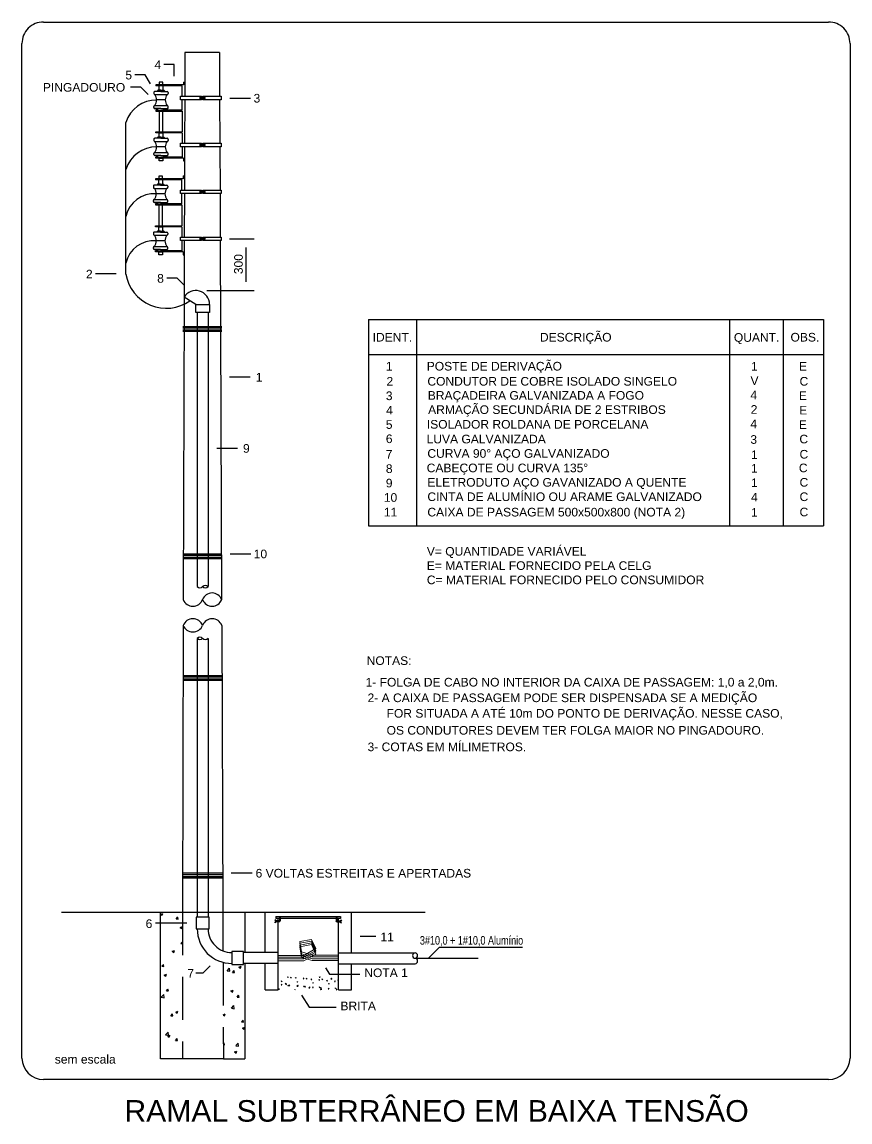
# Model space of a CAD drawing. Header units: millimetres. Extents: x 412 to 646, y 331 to 411.
# Drawn here: x 411.86 to 421.46, y 357.77 to 370.52 of the extents above; entities that cross this region are included whole.
import ezdxf
from ezdxf.enums import TextEntityAlignment as Align

# ---------------------------------------------------------------- set-up
doc = ezdxf.new("R2010")
doc.units = ezdxf.units.MM
doc.linetypes.add('Dashed', pattern=[0.75, 0.5, -0.25])
doc.layers.add('Arquitetura', color=134, linetype='Continuous')
doc.layers.add('BASE', color=8, linetype='Continuous')
doc.styles.add('ARIAL', font='arial.ttf')

msp = doc.modelspace()

# ---------------------------------------------------------------- linework, layer by layer
at = {"layer": 'Arquitetura', "color": 8}
for p, q in [((412.113937, 370.519272), (421.213937, 370.519272)), ((411.863937, 358.510772), (411.863937, 370.269272)), ((421.463937, 370.269272), (421.463937, 358.510772)), ((413.752437, 370.166272), (413.750437, 369.658272)), ((414.152437, 370.166272), (413.752437, 370.166272)), ((414.152437, 370.166272), (414.154937, 369.658272)), ((413.629937, 370.025772), (413.509937, 370.025772)), ((413.629937, 369.891772), (413.629937, 370.025772)), ((413.292937, 369.905772), (413.172937, 369.905772)), ((413.352937, 369.802272), (413.292937, 369.905772)), ((413.240937, 369.763772), (413.120937, 369.763772)), ((413.325437, 369.679272), (413.240937, 369.763772)), ((413.414437, 369.790272), (413.414437, 369.778272)), ((413.719937, 369.658272), (413.719937, 369.778272)), ((413.699937, 369.618272), (413.699937, 369.658272)), ((413.699937, 369.658272), (413.944937, 369.658272)), ((413.944937, 369.618272), (413.699937, 369.618272)), ((413.719937, 369.498272), (413.719937, 369.618272)), ((413.750437, 369.618272), (413.748437, 369.114272)), ((413.940937, 369.647772), (413.929937, 369.647772)), ((413.929937, 369.628772), (413.929937, 369.647772)), ((413.940937, 369.628772), (413.929937, 369.628772)), ((413.940937, 369.618272), (413.940937, 369.658272)), ((413.944937, 369.658272), (413.944937, 369.618272)), ((413.944937, 369.644272), (413.959937, 369.644272)), ((413.944937, 369.632272), (413.959937, 369.632272)), ((413.959937, 369.658272), (414.174937, 369.658272)), ((413.959937, 369.618272), (413.959937, 369.658272)), ((414.174937, 369.618272), (413.959937, 369.618272)), ((413.963437, 369.618272), (413.963437, 369.658272)), ((413.963437, 369.647772), (413.974437, 369.647772)), ((413.963437, 369.628772), (413.974437, 369.628772)), ((413.974437, 369.628772), (413.974437, 369.647772)), ((413.974437, 369.644272), (413.989437, 369.644272)), ((413.974437, 369.632272), (413.989437, 369.632272)), ((413.989437, 369.632272), (413.989437, 369.644272)), ((414.154937, 369.618272), (414.157437, 369.114272)), ((414.174937, 369.658272), (414.174937, 369.618272)), ((414.274937, 369.638272), (414.514937, 369.638272)), ((413.414437, 369.498272), (413.414437, 369.486272)), ((413.414437, 369.486272), (413.719937, 369.486272)), ((413.454937, 369.486272), (413.454937, 369.246272)), ((413.494937, 369.246272), (413.494937, 369.486272)), ((413.719937, 369.486272), (413.719937, 369.246272)), ((413.068937, 367.597272), (413.068937, 369.354772)), ((413.414437, 369.234272), (413.414437, 369.246272)), ((413.414437, 369.246272), (413.719937, 369.246272)), ((413.699937, 369.114272), (413.944937, 369.114272)), ((413.699937, 369.074272), (413.699937, 369.114272)), ((413.940937, 369.103772), (413.929937, 369.103772)), ((413.929937, 369.084772), (413.929937, 369.103772)), ((413.940937, 369.074272), (413.940937, 369.114272)), ((413.944937, 369.114272), (413.944937, 369.074272)), ((413.944937, 369.100272), (413.959937, 369.100272)), ((413.959937, 369.114272), (414.174937, 369.114272)), ((413.959937, 369.074272), (413.959937, 369.114272)), ((413.963437, 369.074272), (413.963437, 369.114272)), ((413.963437, 369.103772), (413.974437, 369.103772)), ((413.974437, 369.084772), (413.974437, 369.103772)), ((413.974437, 369.100272), (413.989437, 369.100272)), ((413.989437, 369.088272), (413.989437, 369.100272)), ((414.174937, 369.114272), (414.174937, 369.074272)), ((413.944937, 369.074272), (413.699937, 369.074272)), ((413.748437, 369.074272), (413.746437, 368.570272)), ((413.940937, 369.084772), (413.929937, 369.084772)), ((413.944937, 369.088272), (413.959937, 369.088272)), ((414.174937, 369.074272), (413.959937, 369.074272)), ((413.963437, 369.084772), (413.974437, 369.084772)), ((413.974437, 369.088272), (413.989437, 369.088272)), ((414.157437, 369.074272), (414.159937, 368.570272)), ((413.410437, 368.702272), (413.410437, 368.690272)), ((413.716437, 368.570272), (413.716437, 368.690272)), ((413.699937, 368.570272), (413.944937, 368.570272)), ((413.699937, 368.530272), (413.699937, 368.570272)), ((413.944937, 368.530272), (413.699937, 368.530272)), ((413.716437, 368.410272), (413.716437, 368.530272)), ((413.746437, 368.530272), (413.744437, 368.026272)), ((413.940937, 368.559772), (413.929937, 368.559772)), ((413.929937, 368.540772), (413.929937, 368.559772)), ((413.940937, 368.540772), (413.929937, 368.540772)), ((413.940937, 368.530272), (413.940937, 368.570272)), ((413.944937, 368.570272), (413.944937, 368.530272)), ((413.944937, 368.556272), (413.959937, 368.556272)), ((413.944937, 368.544272), (413.959937, 368.544272)), ((413.959937, 368.570272), (414.174937, 368.570272)), ((413.959937, 368.530272), (413.959937, 368.570272)), ((414.174937, 368.530272), (413.959937, 368.530272)), ((413.963437, 368.530272), (413.963437, 368.570272)), ((413.963437, 368.559772), (413.974437, 368.559772)), ((413.963437, 368.540772), (413.974437, 368.540772)), ((413.974437, 368.540772), (413.974437, 368.559772)), ((413.974437, 368.556272), (413.989437, 368.556272)), ((413.974437, 368.544272), (413.989437, 368.544272)), ((413.989437, 368.544272), (413.989437, 368.556272)), ((414.160437, 368.530272), (414.162937, 368.026272)), ((414.174937, 368.570272), (414.174937, 368.530272)), ((413.410437, 368.410272), (413.410437, 368.398272)), ((413.410437, 368.398272), (413.716437, 368.398272)), ((413.450937, 368.398272), (413.450937, 368.158272)), ((413.491437, 368.158272), (413.491437, 368.398272)), ((413.716437, 368.398272), (413.716437, 368.158272)), ((413.410437, 368.158272), (413.716437, 368.158272)), ((413.410437, 368.146272), (413.410437, 368.158272)), ((413.699937, 367.986272), (413.699937, 368.026272)), ((413.699937, 368.026272), (413.944937, 368.026272)), ((413.944937, 367.986272), (413.699937, 367.986272)), ((413.744437, 367.986272), (413.742437, 367.281272)), ((413.940937, 368.015772), (413.929937, 368.015772)), ((413.929937, 367.996772), (413.929937, 368.015772)), ((413.940937, 367.996772), (413.929937, 367.996772)), ((413.940937, 367.986272), (413.940937, 368.026272)), ((413.944937, 368.026272), (413.944937, 367.986272)), ((413.944937, 368.012272), (413.959937, 368.012272)), ((413.944937, 368.000272), (413.959937, 368.000272)), ((413.959937, 368.026272), (414.174937, 368.026272)), ((413.959937, 367.986272), (413.959937, 368.026272)), ((414.174937, 367.986272), (413.959937, 367.986272)), ((413.963437, 367.986272), (413.963437, 368.026272)), ((413.963437, 368.015772), (413.974437, 368.015772)), ((413.963437, 367.996772), (413.974437, 367.996772)), ((413.974437, 367.996772), (413.974437, 368.015772)), ((413.974437, 368.012272), (413.989437, 368.012272)), ((413.974437, 368.000272), (413.989437, 368.000272)), ((413.989437, 368.000272), (413.989437, 368.012272)), ((414.162937, 367.986272), (414.178937, 363.824272)), ((414.174937, 368.026272), (414.174937, 367.986272)), ((414.267937, 368.006272), (414.555937, 368.006272)), ((414.463437, 367.508272), (414.463437, 367.906272)), ((412.955937, 367.599772), (412.716437, 367.599772)), ((413.661437, 367.550272), (413.541437, 367.550272)), ((413.746437, 367.465272), (413.661437, 367.550272)), ((414.005437, 367.408272), (414.555937, 367.408272)), ((413.742437, 367.281272), (413.732937, 363.824272)), ((413.878437, 367.152772), (413.878437, 367.246772)), ((413.878437, 367.246772), (414.038437, 367.246772)), ((414.038437, 367.246772), (414.038437, 367.152772)), ((414.038437, 367.152772), (413.878437, 367.152772)), ((413.895437, 367.152772), (413.895437, 363.975272)), ((414.021437, 367.152772), (414.021437, 363.975272)), ((415.879437, 367.071772), (421.156437, 367.071772)), ((415.879437, 367.071772), (415.879437, 364.679272)), ((416.436437, 367.071772), (416.436437, 364.679272)), ((420.067437, 367.071772), (420.067437, 364.679272)), ((420.687437, 367.071772), (420.687437, 364.679272)), ((421.156437, 367.071772), (421.156437, 364.679272)), ((413.726937, 366.990772), (414.181437, 366.990772)), ((414.181437, 366.970772), (413.726937, 366.970772)), ((413.726937, 366.950772), (414.181437, 366.950772)), ((414.181437, 366.930772), (413.726937, 366.930772)), ((415.879437, 366.665772), (421.156437, 366.665772)), ((414.268937, 366.404772), (414.508937, 366.404772)), ((414.121437, 365.579272), (414.361437, 365.579272)), ((415.879437, 364.679272), (421.156437, 364.679272)), ((413.733937, 364.316272), (414.176937, 364.316272)), ((414.176937, 364.296272), (413.733937, 364.296272)), ((413.734437, 364.356272), (414.176937, 364.356272)), ((414.176937, 364.336272), (413.734437, 364.336272)), ((414.276937, 364.356272), (414.516437, 364.356272)), ((413.958437, 363.827272), (413.958437, 363.822772)), ((413.731937, 363.525272), (413.722937, 360.203272)), ((414.179937, 363.525272), (414.191937, 360.203272)), ((413.895437, 363.375272), (413.895437, 360.203272)), ((414.021437, 363.375272), (414.021437, 360.203272)), ((414.182437, 362.886272), (413.729937, 362.886272)), ((413.730437, 362.946272), (414.181937, 362.946272)), ((414.182437, 362.926272), (413.730437, 362.926272)), ((413.730437, 362.906272), (414.182437, 362.906272)), ((413.723937, 360.656272), (414.190937, 360.656272)), ((414.190937, 360.636272), (413.723937, 360.636272)), ((413.723937, 360.616272), (414.190937, 360.616272)), ((414.190937, 360.596272), (413.723937, 360.596272)), ((414.290937, 360.656272), (414.530937, 360.656272)), ((412.321437, 360.203272), (414.683437, 360.203272)), ((413.468437, 358.503272), (413.468437, 360.203272)), ((413.895437, 360.203272), (413.895437, 360.142772)), ((414.021437, 360.203272), (414.021437, 360.142772)), ((414.446937, 360.203272), (414.446937, 359.733272)), ((414.683437, 360.203272), (415.683437, 360.203272)), ((414.683437, 359.733272), (414.683437, 360.203272)), ((415.683437, 360.203272), (416.537437, 360.203272)), ((415.683437, 359.730272), (415.683437, 360.203272)), ((413.776437, 360.075272), (413.411437, 360.075272)), ((413.882937, 360.142772), (413.882937, 360.007772)), ((414.033937, 360.142772), (413.882937, 360.142772)), ((414.033937, 360.007772), (414.033937, 360.142772)), ((414.814437, 360.100772), (414.795937, 360.112272)), ((414.795937, 360.112272), (414.805937, 360.095272)), ((414.795937, 360.078772), (414.805937, 360.095272)), ((414.814437, 360.090272), (414.795937, 360.078772)), ((414.808437, 360.153272), (415.558437, 360.153272)), ((414.808437, 360.153272), (414.808437, 360.128272)), ((415.558437, 360.128272), (414.808437, 360.128272)), ((414.858437, 360.100772), (414.814437, 360.100772)), ((414.848437, 360.090272), (414.814437, 360.090272)), ((414.833437, 359.303272), (414.833437, 360.128272)), ((414.848437, 360.142772), (414.848437, 360.090272)), ((414.848437, 360.142772), (414.858437, 360.142772)), ((414.848437, 360.090272), (414.858437, 360.100772)), ((414.858437, 360.142772), (414.858437, 360.100772)), ((415.504937, 360.142772), (415.504937, 360.100772)), ((415.515437, 360.142772), (415.504937, 360.142772)), ((415.504937, 360.100772), (415.549437, 360.100772)), ((415.515437, 360.090272), (415.504937, 360.100772)), ((415.515437, 360.142772), (415.515437, 360.090272)), ((415.515437, 360.090272), (415.549437, 360.090272)), ((415.533437, 359.303272), (415.533437, 360.128272)), ((415.549437, 360.100772), (415.567937, 360.112272)), ((415.549437, 360.090272), (415.567937, 360.078772)), ((415.567937, 360.112272), (415.557437, 360.095272)), ((415.567937, 360.078772), (415.557437, 360.095272)), ((415.558437, 360.153272), (415.558437, 360.128272)), ((413.882937, 360.007772), (414.033937, 360.007772)), ((415.783437, 359.921772), (415.965937, 359.921772)), ((414.430437, 359.745772), (414.295937, 359.745772)), ((414.295937, 359.745772), (414.295937, 359.594772)), ((414.430437, 359.594772), (414.430437, 359.745772)), ((414.833437, 359.733272), (414.430437, 359.733272)), ((415.533437, 359.730272), (416.421937, 359.730272)), ((414.045937, 359.578772), (413.961437, 359.493772)), ((414.295937, 359.594772), (414.430437, 359.594772)), ((414.833437, 359.607272), (414.430437, 359.607272)), ((414.446937, 359.607272), (414.446937, 358.503272)), ((414.683437, 359.303272), (414.683437, 359.607272)), ((415.533437, 359.603772), (416.421937, 359.603772)), ((415.683437, 359.303272), (415.683437, 359.603772)), ((413.961437, 359.493772), (413.879437, 359.493772)), ((414.683437, 359.303272), (414.833437, 359.303272)), ((415.533437, 359.303272), (415.683437, 359.303272)), ((413.718437, 358.503272), (413.468437, 358.503272)), ((414.198437, 358.503272), (414.446937, 358.503272)), ((421.213937, 358.260772), (412.113937, 358.260772))]:
    msp.add_line(p, q, dxfattribs=at)
at = {"layer": 'Arquitetura', "color": 8, "linetype": 'Continuous'}
for p, q in [((413.734937, 369.790272), (413.414437, 369.790272)), ((413.719937, 369.778272), (413.414437, 369.778272)), ((413.454937, 369.822272), (413.454937, 369.790272)), ((413.494937, 369.822272), (413.454937, 369.822272)), ((413.454937, 369.727272), (413.454937, 369.778272)), ((413.494937, 369.790272), (413.494937, 369.822272)), ((413.494937, 369.778272), (413.494937, 369.727272)), ((413.734937, 369.823272), (413.750937, 369.823272)), ((413.734937, 369.823272), (413.734937, 369.790272)), ((413.390937, 369.703272), (413.390937, 369.691272)), ((413.474937, 369.715272), (413.402937, 369.715272)), ((413.402937, 369.679272), (413.546937, 369.679272)), ((413.525437, 369.615272), (413.424437, 369.615272)), ((413.434937, 369.721272), (413.434937, 369.715272)), ((413.474937, 369.727272), (413.440937, 369.727272)), ((413.474937, 369.727272), (413.508937, 369.727272)), ((413.474937, 369.715272), (413.546937, 369.715272)), ((413.514937, 369.721272), (413.514937, 369.715272)), ((413.558937, 369.703272), (413.558937, 369.691272)), ((413.390937, 369.526772), (413.390937, 369.538772)), ((413.402937, 369.550772), (413.546937, 369.550772)), ((413.402937, 369.514772), (413.454937, 369.498272)), ((413.474937, 369.514772), (413.402937, 369.514772)), ((413.414437, 369.498272), (413.494937, 369.498272)), ((413.454937, 369.498272), (413.494937, 369.498272)), ((413.474937, 369.514772), (413.546937, 369.514772)), ((413.546937, 369.514772), (413.494937, 369.498272)), ((413.719937, 369.498272), (413.494937, 369.498272)), ((413.558937, 369.526772), (413.558937, 369.538772)), ((413.454937, 369.234272), (413.414437, 369.234272)), ((413.454937, 369.183272), (413.454937, 369.234272)), ((413.454937, 369.234272), (413.494937, 369.234272)), ((413.719937, 369.234272), (413.494937, 369.234272)), ((413.494937, 369.234272), (413.494937, 369.183272)), ((413.719937, 369.234272), (413.719937, 369.114272)), ((413.390937, 369.159272), (413.390937, 369.147272)), ((413.474937, 369.171272), (413.402937, 369.171272)), ((413.402937, 369.135272), (413.546937, 369.135272)), ((413.434937, 369.177272), (413.434937, 369.171272)), ((413.474937, 369.183272), (413.440937, 369.183272)), ((413.474937, 369.183272), (413.508937, 369.183272)), ((413.474937, 369.171272), (413.546937, 369.171272)), ((413.514937, 369.177272), (413.514937, 369.171272)), ((413.558937, 369.159272), (413.558937, 369.147272)), ((413.390937, 368.982772), (413.390937, 368.994772)), ((413.402937, 369.006772), (413.546937, 369.006772)), ((413.525437, 369.071272), (413.424437, 369.071272)), ((413.558937, 368.982772), (413.558937, 368.994772)), ((413.719937, 369.074272), (413.719937, 368.954272)), ((413.474937, 368.970772), (413.402937, 368.970772)), ((413.402937, 368.970772), (413.454937, 368.954272)), ((413.414437, 368.942272), (413.414437, 368.954272)), ((413.414437, 368.954272), (413.494937, 368.954272)), ((413.454937, 368.942272), (413.414437, 368.942272)), ((413.454937, 368.954272), (413.494937, 368.954272)), ((413.454937, 368.910272), (413.454937, 368.942272)), ((413.454937, 368.942272), (413.494937, 368.942272)), ((413.494937, 368.910272), (413.454937, 368.910272)), ((413.474937, 368.970772), (413.546937, 368.970772)), ((413.546937, 368.970772), (413.494937, 368.954272)), ((413.719937, 368.954272), (413.494937, 368.954272)), ((413.734937, 368.942272), (413.494937, 368.942272)), ((413.494937, 368.942272), (413.494937, 368.910272)), ((413.734937, 368.942272), (413.734937, 368.909272)), ((413.734937, 368.909272), (413.747937, 368.909272)), ((413.450937, 368.734272), (413.450937, 368.702272)), ((413.491437, 368.734272), (413.450937, 368.734272)), ((413.491437, 368.702272), (413.491437, 368.734272)), ((413.731437, 368.735272), (413.747437, 368.735272)), ((413.731437, 368.735272), (413.731437, 368.702272)), ((413.386937, 368.615272), (413.386937, 368.603272)), ((413.470937, 368.627272), (413.398937, 368.627272)), ((413.398937, 368.591272), (413.542937, 368.591272)), ((413.731437, 368.702272), (413.410437, 368.702272)), ((413.716437, 368.690272), (413.410437, 368.690272)), ((413.431437, 368.633272), (413.431437, 368.627272)), ((413.470937, 368.639272), (413.437437, 368.639272)), ((413.450937, 368.639272), (413.450937, 368.690272)), ((413.470937, 368.639272), (413.504937, 368.639272)), ((413.470937, 368.627272), (413.542937, 368.627272)), ((413.491437, 368.690272), (413.491437, 368.639272)), ((413.510937, 368.633272), (413.510937, 368.627272)), ((413.554937, 368.615272), (413.554937, 368.603272)), ((413.398937, 368.462772), (413.542937, 368.462772)), ((413.521437, 368.527272), (413.420437, 368.527272)), ((413.386937, 368.438772), (413.386937, 368.450772)), ((413.398937, 368.426772), (413.450937, 368.410272)), ((413.470937, 368.426772), (413.398937, 368.426772)), ((413.410437, 368.410272), (413.491437, 368.410272)), ((413.450937, 368.410272), (413.491437, 368.410272)), ((413.470937, 368.426772), (413.542937, 368.426772)), ((413.542937, 368.426772), (413.491437, 368.410272)), ((413.716437, 368.410272), (413.491437, 368.410272)), ((413.554937, 368.438772), (413.554937, 368.450772)), ((413.470937, 368.083272), (413.398937, 368.083272)), ((413.450937, 368.146272), (413.410437, 368.146272)), ((413.431437, 368.089272), (413.431437, 368.083272)), ((413.470937, 368.095272), (413.437437, 368.095272)), ((413.450937, 368.095272), (413.450937, 368.146272)), ((413.450937, 368.146272), (413.491437, 368.146272)), ((413.470937, 368.095272), (413.504937, 368.095272)), ((413.470937, 368.083272), (413.542937, 368.083272)), ((413.491437, 368.146272), (413.491437, 368.095272)), ((413.716437, 368.146272), (413.491437, 368.146272)), ((413.510937, 368.089272), (413.510937, 368.083272)), ((413.716437, 368.146272), (413.716437, 368.026272)), ((413.386937, 368.071272), (413.386937, 368.059272)), ((413.398937, 368.047272), (413.542937, 368.047272)), ((413.521437, 367.983272), (413.420437, 367.983272)), ((413.554937, 368.071272), (413.554937, 368.059272)), ((413.716437, 367.986272), (413.716437, 367.866272)), ((413.386937, 367.894772), (413.386937, 367.906772)), ((413.398937, 367.918772), (413.542937, 367.918772)), ((413.398937, 367.882772), (413.450937, 367.866272)), ((413.470937, 367.882772), (413.398937, 367.882772)), ((413.410437, 367.854272), (413.410437, 367.866272)), ((413.410437, 367.866272), (413.491437, 367.866272)), ((413.450937, 367.854272), (413.410437, 367.854272)), ((413.450937, 367.866272), (413.491437, 367.866272)), ((413.450937, 367.822272), (413.450937, 367.854272)), ((413.450937, 367.854272), (413.491437, 367.854272)), ((413.470937, 367.882772), (413.542937, 367.882772)), ((413.542937, 367.882772), (413.491437, 367.866272)), ((413.716437, 367.866272), (413.491437, 367.866272)), ((413.491437, 367.854272), (413.491437, 367.822272)), ((413.731437, 367.854272), (413.491437, 367.854272)), ((413.554937, 367.894772), (413.554937, 367.906772)), ((413.731437, 367.854272), (413.731437, 367.821272)), ((413.491437, 367.822272), (413.450937, 367.822272)), ((413.731437, 367.821272), (413.743937, 367.821272)), ((413.878437, 367.246772), (413.742437, 367.330772)), ((413.468937, 360.177772), (413.495937, 360.188272)), ((413.468937, 360.177772), (413.487937, 360.165272)), ((413.487937, 360.165272), (413.495937, 360.188272)), ((413.652437, 360.124272), (413.670937, 360.146272)), ((413.652437, 360.124272), (413.675437, 360.122272)), ((413.675437, 360.121772), (413.670937, 360.145772)), ((413.696437, 360.024772), (413.722937, 360.034772)), ((413.696437, 360.024772), (413.715437, 360.011772)), ((413.715437, 360.011772), (413.722937, 360.033772)), ((413.705437, 359.837772), (413.722937, 359.858772)), ((413.705437, 359.837772), (413.722937, 359.836272)), ((413.603937, 359.748272), (413.630437, 359.758772)), ((413.603937, 359.748272), (413.622937, 359.735272)), ((413.622937, 359.735272), (413.630437, 359.758272)), ((413.484937, 359.574772), (413.503437, 359.596772)), ((413.484937, 359.574772), (413.507437, 359.572772)), ((413.507937, 359.572272), (413.503437, 359.596272)), ((414.240937, 359.522772), (414.270937, 359.553772)), ((414.274937, 359.517772), (414.270937, 359.553772)), ((414.378937, 359.564272), (414.405437, 359.574772)), ((414.378937, 359.564272), (414.397937, 359.551772)), ((414.397937, 359.551772), (414.405437, 359.574772)), ((415.380937, 359.558272), (415.428937, 359.483772)), ((413.510937, 359.472272), (413.537937, 359.482272)), ((413.510937, 359.471772), (413.529937, 359.459272)), ((413.529937, 359.459272), (413.537937, 359.482272)), ((414.240937, 359.522772), (414.274937, 359.517272)), ((414.304937, 359.503272), (414.323437, 359.525272)), ((414.304937, 359.503272), (414.327437, 359.501272)), ((414.327937, 359.500772), (414.323437, 359.524772)), ((414.942437, 359.447272), (414.947437, 359.453272)), ((414.942437, 359.447272), (414.949937, 359.446772)), ((414.949937, 359.446272), (414.948937, 359.453272)), ((414.976937, 359.444772), (414.985937, 359.448272)), ((414.976937, 359.444772), (414.982937, 359.440272)), ((414.982937, 359.440272), (414.985937, 359.448272)), ((415.033437, 359.439272), (415.039937, 359.446772)), ((415.033437, 359.439272), (415.040937, 359.438772)), ((415.041437, 359.438272), (415.039937, 359.446272)), ((415.124437, 359.431272), (415.130937, 359.438772)), ((415.124437, 359.431272), (415.131937, 359.430772)), ((415.132437, 359.430272), (415.130937, 359.438272)), ((415.159437, 359.434272), (415.168437, 359.437772)), ((415.159437, 359.434272), (415.165437, 359.430272)), ((415.165437, 359.430272), (415.168437, 359.437772)), ((415.215437, 359.423272), (415.223437, 359.422772)), ((415.215937, 359.423272), (415.221937, 359.430772)), ((415.223437, 359.422272), (415.221937, 359.430272)), ((415.306937, 359.415772), (415.312937, 359.422772)), ((415.306937, 359.415772), (415.314437, 359.414772)), ((415.308437, 359.448772), (415.312937, 359.453272)), ((415.308437, 359.448772), (415.319937, 359.446772)), ((415.314437, 359.414272), (415.312937, 359.422272)), ((415.319937, 359.446772), (415.318937, 359.453272)), ((415.341937, 359.424272), (415.350937, 359.427772)), ((415.341937, 359.424272), (415.347937, 359.419772)), ((415.347937, 359.420272), (415.350937, 359.427772)), ((415.397937, 359.407772), (415.403937, 359.414772)), ((415.405437, 359.406272), (415.403937, 359.414272)), ((415.428937, 359.483772), (415.782437, 359.483772)), ((415.443937, 359.427772), (415.453937, 359.438272)), ((415.443937, 359.427272), (415.455437, 359.425772)), ((415.455437, 359.425772), (415.453937, 359.437772)), ((415.524437, 359.414272), (415.533437, 359.417772)), ((415.524437, 359.414272), (415.530437, 359.409772)), ((415.530437, 359.409772), (415.533437, 359.417772)), ((413.537937, 359.288272), (413.556437, 359.310272)), ((413.537937, 359.288272), (413.560437, 359.286272)), ((413.560937, 359.285772), (413.556437, 359.309772)), ((414.285937, 359.288272), (414.312937, 359.298272)), ((414.285937, 359.288272), (414.304937, 359.275272)), ((414.304937, 359.275272), (414.312937, 359.298272)), ((414.838937, 359.311772), (414.847937, 359.315272)), ((414.839437, 359.311772), (414.845437, 359.307272)), ((414.845437, 359.307272), (414.847937, 359.314772)), ((414.868937, 359.359772), (414.874937, 359.367272)), ((414.868937, 359.359772), (414.876437, 359.359272)), ((414.869937, 359.403772), (414.878937, 359.407272)), ((414.869937, 359.403772), (414.876437, 359.399272)), ((414.876937, 359.358772), (414.875437, 359.366772)), ((414.876437, 359.399272), (414.878937, 359.407272)), ((414.918937, 359.367272), (414.928437, 359.377272)), ((414.918937, 359.366772), (414.929937, 359.365272)), ((414.929937, 359.365272), (414.928437, 359.377272)), ((414.945937, 359.352772), (414.954937, 359.355772)), ((414.945937, 359.352272), (414.952437, 359.348272)), ((414.952437, 359.348272), (414.954937, 359.355772)), ((414.959937, 359.351772), (414.966437, 359.359272)), ((414.959937, 359.351772), (414.967437, 359.351272)), ((414.967937, 359.350772), (414.966437, 359.358772)), ((415.026437, 359.303272), (415.030437, 359.304772)), ((415.029937, 359.303272), (415.030437, 359.304772)), ((415.050937, 359.343772), (415.058437, 359.343272)), ((415.051437, 359.343772), (415.057437, 359.351272)), ((415.052437, 359.393772), (415.061437, 359.396772)), ((415.052437, 359.393272), (415.058937, 359.389272)), ((415.054437, 359.346272), (415.063937, 359.356272)), ((415.054437, 359.345772), (415.065437, 359.344272)), ((415.058937, 359.342772), (415.057437, 359.350772)), ((415.058937, 359.389272), (415.061437, 359.396772)), ((415.065437, 359.344272), (415.063937, 359.356272)), ((415.128437, 359.342272), (415.137437, 359.345772)), ((415.128437, 359.342272), (415.134937, 359.338272)), ((415.134937, 359.338272), (415.137437, 359.345772)), ((415.141937, 359.335772), (415.149937, 359.335272)), ((415.142437, 359.335772), (415.148437, 359.343272)), ((415.149937, 359.334772), (415.148437, 359.342772)), ((415.189937, 359.325272), (415.199937, 359.335272)), ((415.189937, 359.324772), (415.201437, 359.323272)), ((415.200937, 359.323272), (415.199937, 359.335272)), ((415.233437, 359.327772), (415.239437, 359.335272)), ((415.233437, 359.327772), (415.240937, 359.327272)), ((415.234937, 359.383272), (415.243937, 359.386772)), ((415.234937, 359.383272), (415.241437, 359.379272)), ((415.240937, 359.326772), (415.239437, 359.334772)), ((415.241437, 359.379272), (415.243937, 359.386772)), ((415.310937, 359.332272), (415.319937, 359.335772)), ((415.310937, 359.332272), (415.317437, 359.327772)), ((415.317437, 359.327772), (415.319937, 359.335772)), ((415.324437, 359.320272), (415.330437, 359.327272)), ((415.324437, 359.319772), (415.331937, 359.319272)), ((415.325437, 359.303772), (415.335437, 359.314272)), ((415.325437, 359.303772), (415.328437, 359.303272)), ((415.331937, 359.318772), (415.330937, 359.326772)), ((415.336437, 359.303272), (415.335437, 359.314272)), ((415.397937, 359.407772), (415.405437, 359.406772)), ((415.415437, 359.312272), (415.421937, 359.319272)), ((415.415437, 359.312272), (415.422937, 359.311272)), ((415.417437, 359.373272), (415.426437, 359.376772)), ((415.417437, 359.373272), (415.423937, 359.368772)), ((415.423437, 359.310772), (415.421937, 359.318772)), ((415.423937, 359.368772), (415.426437, 359.376772)), ((415.488937, 359.399772), (415.494937, 359.406772)), ((415.488937, 359.399772), (415.496437, 359.398772)), ((415.493437, 359.322272), (415.502437, 359.325272)), ((415.493437, 359.321772), (415.499937, 359.317772)), ((415.496937, 359.398272), (415.495437, 359.406272)), ((415.499937, 359.317772), (415.502437, 359.325272)), ((415.506437, 359.304272), (415.512937, 359.311272)), ((415.506437, 359.304272), (415.513937, 359.303272)), ((415.514437, 359.303272), (415.512937, 359.310772)), ((413.478437, 359.214772), (413.507937, 359.245772)), ((413.478437, 359.214772), (413.512437, 359.209272)), ((413.512437, 359.209772), (413.507937, 359.245772)), ((414.357437, 359.216772), (414.380437, 359.214772)), ((414.357937, 359.216772), (414.375937, 359.238772)), ((414.380437, 359.214272), (414.375937, 359.238272)), ((415.104437, 359.239772), (415.194937, 359.099272)), ((413.645937, 359.042272), (413.672437, 359.052772)), ((413.645937, 359.042272), (413.664937, 359.029272)), ((413.664937, 359.029772), (413.672437, 359.052772)), ((414.291437, 359.088772), (414.321437, 359.119772)), ((414.291437, 359.088772), (414.325437, 359.083272)), ((414.325437, 359.083272), (414.321437, 359.119772)), ((415.194937, 359.099272), (415.505937, 359.099272)), ((413.590437, 359.001772), (413.613437, 358.999772)), ((413.590937, 359.001772), (413.608937, 359.023772)), ((413.613437, 358.999272), (413.609437, 359.023272)), ((414.196437, 359.013272), (414.219937, 359.022272)), ((414.196437, 359.009772), (414.212437, 358.998772)), ((414.212437, 358.999272), (414.219937, 359.022272)), ((414.410437, 358.930272), (414.428937, 358.951772)), ((414.410437, 358.930272), (414.433437, 358.928272)), ((414.433437, 358.927772), (414.428937, 358.951272)), ((413.528937, 358.780772), (413.558437, 358.811772)), ((413.528937, 358.780272), (413.562937, 358.775272)), ((413.552937, 358.766272), (413.579937, 358.776272)), ((413.562937, 358.775272), (413.558437, 358.811772)), ((413.571937, 358.753272), (413.579937, 358.776272)), ((414.420937, 358.858272), (414.446937, 358.868272)), ((414.420937, 358.858272), (414.439937, 358.845772)), ((414.439937, 358.845772), (414.446937, 358.866272)), ((413.552937, 358.765772), (413.571937, 358.753272)), ((413.643437, 358.715272), (413.661937, 358.737272)), ((413.643437, 358.715272), (413.666437, 358.713272)), ((413.666437, 358.712772), (413.661937, 358.736772)), ((414.197937, 358.676272), (414.208437, 358.689272)), ((414.197937, 358.666772), (414.212937, 358.665272)), ((414.212937, 358.664772), (414.208437, 358.688772)), ((414.341937, 358.654772), (414.371937, 358.685272)), ((414.341937, 358.654272), (414.375937, 358.649272)), ((414.375937, 358.649272), (414.371937, 358.685272)), ((414.327937, 358.582272), (414.354937, 358.592272)), ((414.327937, 358.582272), (414.346937, 358.569272)), ((414.346937, 358.569272), (414.354937, 358.592272))]:
    msp.add_line(p, q, dxfattribs=at)
at = {"layer": 'Arquitetura', "color": 8, "linetype": 'Dashed'}
for p, q in [((413.722937, 360.203272), (413.722937, 358.503272)), ((414.191937, 360.203272), (414.193937, 359.753272)), ((414.194437, 359.620272), (414.198437, 358.503272)), ((414.198437, 358.503272), (413.718437, 358.503272))]:
    msp.add_line(p, q, dxfattribs=at)
at = {"layer": 'Arquitetura', "color": 8, "lineweight": 0}
for points in [[(414.833437, 359.700772), (415.130437, 359.700772), (415.271937, 359.778772), (415.219937, 359.886772), (415.083937, 359.862772), (415.104437, 359.741272), (415.228437, 359.703772), (415.533437, 359.703772)], [(414.833437, 359.679772), (415.130437, 359.679772), (415.271937, 359.757772), (415.219937, 359.866272), (415.083937, 359.841772), (415.104437, 359.720272), (415.228437, 359.682772), (415.533437, 359.682772)], [(414.833437, 359.659272), (415.130437, 359.659272), (415.271937, 359.736772), (415.219937, 359.845772), (415.083937, 359.820772), (415.104437, 359.699272), (415.228437, 359.661772), (415.533437, 359.661772)], [(414.833437, 359.638272), (415.130437, 359.638272), (415.271937, 359.716272), (415.219937, 359.825272), (415.083937, 359.799772), (415.104437, 359.678272), (415.228437, 359.640772), (415.533437, 359.640772)]]:
    msp.add_lwpolyline(points, dxfattribs=at)
at = {"layer": 'Arquitetura', "color": 8}
for centre, radius, start, end in [((412.113937, 370.269272), 0.25, 90.000003, 180.000005), ((421.213937, 370.269272), 0.25, 0, 90.000003), ((413.419937, 369.248772), 0.366441, 89.281897, 163.153999), ((413.418437, 368.706772), 0.364395, 89.039603, 163.383999), ((413.392437, 368.197272), 0.330545, 85.1065, 167.915993), ((413.392437, 367.653772), 0.330545, 85.1065, 167.915993), ((413.535937, 367.674272), 0.473162, 189.361995, 305.439994), ((413.926937, 364.007272), 0.044612, 224.999996, 314.999992), ((414.067937, 363.783272), 0.118091, 20.4869, 159.421997), ((413.989937, 363.943772), 0.044612, 45.000001, 135), ((413.989937, 364.007272), 0.044612, 224.999996, 314.999992), ((413.844937, 363.868772), 0.120734, 201.595, 338.787), ((414.068437, 363.866772), 0.118353, 200.822001, 339.087009), ((413.845437, 363.479772), 0.121927, 21.924299, 158.309004), ((413.845437, 363.571272), 0.121927, 201.691006, 338.076004), ((414.069437, 363.483772), 0.118387, 20.761501, 159.476994), ((413.926937, 363.343772), 0.044612, 45.000001, 135), ((413.926937, 363.407272), 0.044612, 224.999996, 314.999992), ((413.989937, 363.407272), 0.044612, 224.999996, 314.999992), ((416.423937, 359.698772), 0.031611, 93.564398, 266.436008), ((416.419437, 359.698772), 0.031657, 274.719989, 85.280403), ((416.419437, 359.635772), 0.031657, 274.719989, 85.280403), ((412.113937, 358.510772), 0.25, 180.000005, 270.000001), ((421.213937, 358.510772), 0.25, 270.000001, 0)]:
    msp.add_arc(centre, radius, start, end, dxfattribs=at)
at = {"layer": 'Arquitetura', "color": 8, "linetype": 'Continuous'}
for centre, radius, start, end in [((413.402937, 369.703272), 0.012, 90.000003, 180.000005), ((413.402937, 369.691272), 0.012, 180.000005, 270.000001), ((413.317437, 369.615272), 0.107104, 323.139993, 36.86), ((413.440937, 369.721272), 0.006, 90.000003, 180.000005), ((413.508937, 369.721272), 0.006, 0.00001, 90.000003), ((413.632437, 369.615272), 0.107104, 143.140001, 216.859995), ((413.546937, 369.703272), 0.012, 0.00001, 90.000003), ((413.546937, 369.691272), 0.012, 270.000001, 0.00001), ((413.402937, 369.538772), 0.012, 90.000003, 180.000005), ((413.402937, 369.526772), 0.012, 180.000005, 270.000001), ((413.546937, 369.538772), 0.012, 0.00001, 90.000003), ((413.546937, 369.526772), 0.012, 270.000001, 0.00001), ((413.402937, 369.159272), 0.012, 90.000003, 180.000005), ((413.402937, 369.147272), 0.012, 180.000005, 270.000001), ((413.317437, 369.071272), 0.107104, 323.139993, 36.86), ((413.440937, 369.177272), 0.006, 90.000003, 180.000005), ((413.508937, 369.177272), 0.006, 0.00001, 90.000003), ((413.632437, 369.071272), 0.107104, 143.140001, 216.859995), ((413.546937, 369.159272), 0.012, 0.00001, 90.000003), ((413.546937, 369.147272), 0.012, 270.000001, 0.00001), ((413.402937, 368.994772), 0.012, 90.000003, 180.000005), ((413.402937, 368.982772), 0.012, 180.000005, 270.000001), ((413.546937, 368.994772), 0.012, 0.00001, 90.000003), ((413.546937, 368.982772), 0.012, 270.000001, 0.00001), ((413.398937, 368.615272), 0.012, 90.000003, 180.000005), ((413.398937, 368.603272), 0.012, 180.000005, 270.000001), ((413.313437, 368.527272), 0.107104, 323.139993, 36.86), ((413.437437, 368.633272), 0.006, 90.000003, 180.000005), ((413.504937, 368.633272), 0.006, 0.00001, 90.000003), ((413.628937, 368.527272), 0.107104, 143.140001, 216.859995), ((413.542937, 368.615272), 0.012, 0.00001, 90.000003), ((413.542937, 368.603272), 0.012, 270.000001, 0.00001), ((413.398937, 368.450772), 0.012, 90.000003, 180.000005), ((413.542937, 368.450772), 0.012, 0.00001, 90.000003), ((413.398937, 368.438772), 0.012, 180.000005, 270.000001), ((413.542937, 368.438772), 0.012, 270.000001, 0.00001), ((413.398937, 368.071272), 0.012, 90.000003, 180.000005), ((413.437437, 368.089272), 0.006, 90.000003, 180.000005), ((413.504937, 368.089272), 0.006, 0.00001, 90.000003), ((413.542937, 368.071272), 0.012, 0.00001, 90.000003), ((413.398937, 368.059272), 0.012, 180.000005, 270.000001), ((413.313437, 367.983272), 0.107104, 323.139993, 36.86), ((413.628937, 367.983272), 0.107104, 143.140001, 216.859995), ((413.542937, 368.059272), 0.012, 270.000001, 0.00001), ((413.398937, 367.906772), 0.012, 90.000003, 180.000005), ((413.398937, 367.894772), 0.012, 180.000005, 270.000001), ((413.542937, 367.906772), 0.012, 0.00001, 90.000003), ((413.542937, 367.894772), 0.012, 270.000001, 0.00001), ((413.878437, 367.246772), 0.16, 0, 148.272998), ((414.295937, 360.007772), 0.400546, 179.977998, 270.000001), ((414.295937, 360.007772), 0.274364, 179.967002, 270.000001)]:
    msp.add_arc(centre, radius, start, end, dxfattribs=at)
at = {"layer": 'BASE'}
msp.add_line((416.422591, 359.667272), (417.153972, 359.667272), dxfattribs=at)
msp.add_lwpolyline([(417.666036, 359.790635), (416.701805, 359.790635), (416.575614, 359.667272)], dxfattribs=at)

# ---------------------------------------------------------------- texts
at = {"color": 2, "style": 'ARIAL'}
for s, height, p in [('4', 0.1, (413.399579, 369.943279)), ('5', 0.1, (413.062579, 369.823779)), ('PINGADOURO', 0.1, (412.106079, 369.681779)), ('3', 0.1, (414.548579, 369.555779)), ('2', 0.1, (412.605579, 367.517279)), ('8', 0.1, (413.431079, 367.467779)), ('DESCRIÇÃO', 0.1, (417.869079, 366.785779)), ('IDENT.', 0.1, (415.929579, 366.785779)), ('QUANT.', 0.1, (420.117579, 366.782779)), ('OBS.', 0.1, (420.774079, 366.785779)), ('1', 0.1, (416.082579, 366.449779)), ('POSTE DE DERIVAÇÃO', 0.1, (416.556579, 366.449779)), ('1', 0.1, (420.316579, 366.448779)), ('E', 0.1, (420.871579, 366.449779)), ('1', 0.1, (414.574079, 366.322279)), ('2', 0.1, (416.090079, 366.274779)), ('CONDUTOR DE COBRE ISOLADO SINGELO', 0.1, (416.564079, 366.274779)), ('V', 0.1, (420.310079, 366.281779)), ('C', 0.1, (420.879079, 366.274779)), ('3', 0.1, (416.082079, 366.106779)), ('BRAÇADEIRA GALVANIZADA A FOGO', 0.1, (416.568579, 366.111279)), ('4', 0.1, (420.308579, 366.114779)), ('E', 0.1, (420.871079, 366.106779)), ('4', 0.1, (416.086079, 365.940279)), ('ARMAÇÃO SECUNDÁRIA DE 2 ESTRIBOS', 0.1, (416.572579, 365.946279)), ('2', 0.1, (420.312579, 365.948279)), ('E', 0.1, (420.875079, 365.940279)), ('5', 0.1, (416.082079, 365.773779)), ('ISOLADOR ROLDANA DE PORCELANA ', 0.1, (416.557579, 365.776279)), ('4', 0.1, (420.308579, 365.781279)), ('E', 0.1, (420.871079, 365.773779)), ('6', 0.1, (416.082079, 365.608779)), ('LUVA GALVANIZADA ', 0.1, (416.555079, 365.605279)), ('3', 0.1, (420.308579, 365.600279)), ('C', 0.1, (420.877079, 365.605279)), ('9', 0.1, (414.426579, 365.496779)), ('7', 0.1, (416.081579, 365.429279)), ('CURVA 90° AÇO GALVANIZADO', 0.1, (416.564079, 365.438279)), ('1', 0.1, (420.316579, 365.424279)), ('C', 0.1, (420.879079, 365.429279)), ('CABEÇOTE OU CURVA 135%%d', 0.1, (416.556079, 365.270779)), ('C', 0.1, (420.871079, 365.270779)), ('8', 0.1, (416.082579, 365.262279)), ('1', 0.1, (420.316579, 365.266279)), ('9', 0.1, (416.082079, 365.095279)), ('ELETRODUTO AÇO GAVANIZADO A QUENTE', 0.1, (416.564079, 365.103779)), ('1', 0.1, (420.316579, 365.099279)), ('C', 0.1, (420.879079, 365.103779)), ('10', 0.1, (416.059079, 364.928279)), ('CINTA DE ALUMÍNIO OU ARAME GALVANIZADO', 0.1, (416.564079, 364.936779)), ('4', 0.1, (420.316579, 364.931779)), ('C', 0.1, (420.879079, 364.936779)), ('CAIXA DE PASSAGEM 500x500x800 (NOTA 2)', 0.1, (416.564079, 364.758279)), ('11', 0.1, (416.059079, 364.758279)), ('1', 0.1, (420.316579, 364.755279)), ('C', 0.1, (420.879079, 364.759779)), ('10', 0.1, (414.550579, 364.273779)), ('V= QUANTIDADE VARIÁVEL', 0.1, (416.557579, 364.303779)), ('E= MATERIAL FORNECIDO PELA CELG', 0.1, (416.557579, 364.138779)), ('C= MATERIAL FORNECIDO PELO CONSUMIDOR', 0.1, (416.557579, 363.973279)), ('NOTAS:', 0.1, (415.860079, 363.037279)), ('1- FOLGA DE CABO NO INTERIOR DA CAIXA DE PASSAGEM: 1,0 a 2,0m. ', 0.1, (415.847579, 362.787279)), ('2- A CAIXA DE PASSAGEM PODE SER DISPENSADA SE A MEDIÇÃO ', 0.1, (415.870579, 362.606279)), ('FOR SITUADA A ATÉ 10m DO PONTO DE DERIVAÇÃO. NESSE CASO, ', 0.1, (416.091079, 362.426279)), ('OS CONDUTORES DEVEM TER FOLGA MAIOR NO PINGADOURO.', 0.1, (416.091079, 362.229279)), ('3- COTAS EM MÍLIMETROS.', 0.1, (415.870579, 362.037779)), ('6 VOLTAS ESTREITAS E APERTADAS', 0.1, (414.572079, 360.573279)), ('6', 0.1, (413.297579, 359.988279)), ('11', 0.1, (416.019579, 359.834779)), ('7', 0.1, (413.781079, 359.412779)), ('NOTA 1', 0.1, (415.832579, 359.419279)), ('BRITA', 0.1, (415.556079, 359.034779)), ('sem escala', 0.1, (412.244079, 358.416779)), ('RAMAL SUBTERRÂNEO EM BAIXA TENSÃO', 0.25, (413.051579, 357.698279))]:
    msp.add_text(s, height=height, dxfattribs=at).set_placement(p, align=Align.BOTTOM_LEFT)
msp.add_text('300', height=0.1, rotation=90, dxfattribs=at).set_placement((414.453579, 367.596779), align=Align.BOTTOM_LEFT)
at = {"color": 2, "style": 'ARIAL', "width": 0.75}
msp.add_text('3#10,0 + 1#10,0 Alumínio', height=0.1, dxfattribs=at).set_placement((416.477324, 359.795034), align=Align.BOTTOM_LEFT)

doc.saveas('drawing.dxf')
